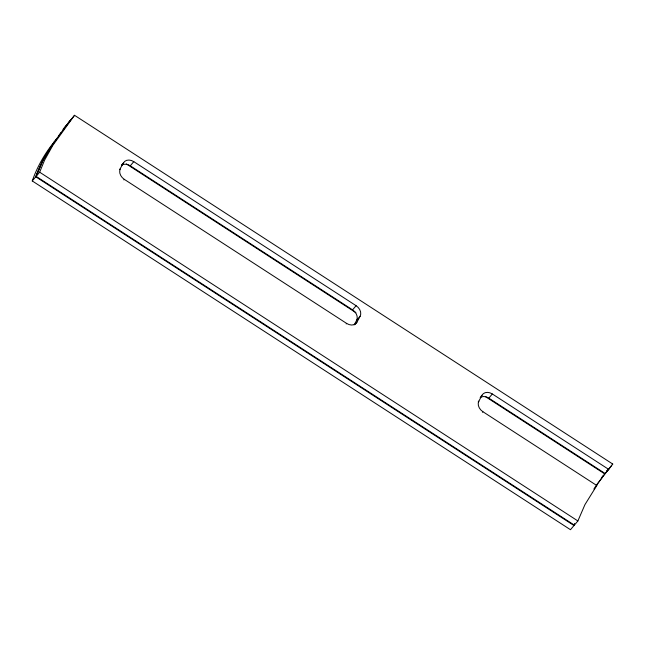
<?xml version="1.0" encoding="UTF-8"?>
<svg xmlns="http://www.w3.org/2000/svg" width="645" height="645" viewBox="0 0 645 645"><rect width="100%" height="100%" fill="white"/><g stroke="black" fill="none" stroke-linecap="round" stroke-linejoin="round"><path stroke-width="0.97" d="M611.5 465.714L608.727 469.399L492.345 393.982A8.595 6.635 40.3 0 0 482.017 395.24L478.864 401.15A8.595 6.635 40.3 0 0 482.879 411.704L596.81 485.524L584.959 504.608L577.88 520.958L570.47 529.706L32.25 180.947C37.305 166.579 44.981 153.05 54.704 141.344L42.852 160.428L35.781 176.786L574.002 525.546L574.59 523.909M574.002 525.546L574.574 523.917M35.781 176.786C40.385 163.137 47.94 150.712 56.349 139.102M32.25 180.947L39.659 172.199L44.553 160.202L52.834 145.367L74.53 115.294L612.75 464.053L612.25 464.714M119.664 169.603L123.477 162.911A8.595 6.635 40.3 0 1 133.797 161.653L356.096 305.698A8.595 6.635 40.3 0 1 360.112 316.252L356.959 322.153L355.193 324.242M354.218 324.846L356.588 320.412L360.112 316.252M51.592 145.996L42.933 160.541L36.128 176.367L574.356 525.127M53.591 142.932L61.243 132.402M595.061 487.185L601.93 477.881M58.429 136.143L63.702 129.121M596.657 484.903L607.219 470.882M70.152 120.534L70.644 119.873M608.622 468.963L608.872 468.633L606.518 471.406M68.241 123.066L70.998 119.454M606.469 471.826L612.75 464.053M68.644 122.534L69.402 121.534M606.872 471.293L607.977 469.882M63.355 129.532L68.596 122.655M602.075 477.131L603.091 475.792M74.53 115.294L63.089 129.379L66.62 125.219M121.494 165.257L121.929 164.733M122.155 164.475L123.477 162.911M121.615 165.225A8.595 6.635 40.3 0 1 130.274 165.813L133.797 161.653M123.896 179.891L124.34 179.374A8.595 6.635 40.3 0 1 120.325 168.821M356.588 320.412A8.595 6.635 40.3 0 0 352.565 309.858L356.096 305.698M346.196 323.935L346.631 323.419A8.595 6.635 40.3 0 0 356.959 322.153M480.912 396.546L482.017 395.24M478.203 401.932L478.864 401.15M480.154 397.554A8.595 6.635 40.3 0 1 488.813 398.142L492.345 393.982M482.436 412.219L482.879 411.704M601.317 478.138L604.841 473.978L485.427 396.594M608.727 469.399L605.195 473.559L488.813 398.142M593.868 488.991L596.81 485.524M130.274 165.813L352.565 309.858M126.331 163.903L355.911 312.672M124.34 179.374L346.631 323.419M39.659 172.199L577.88 520.958"/></g></svg>
